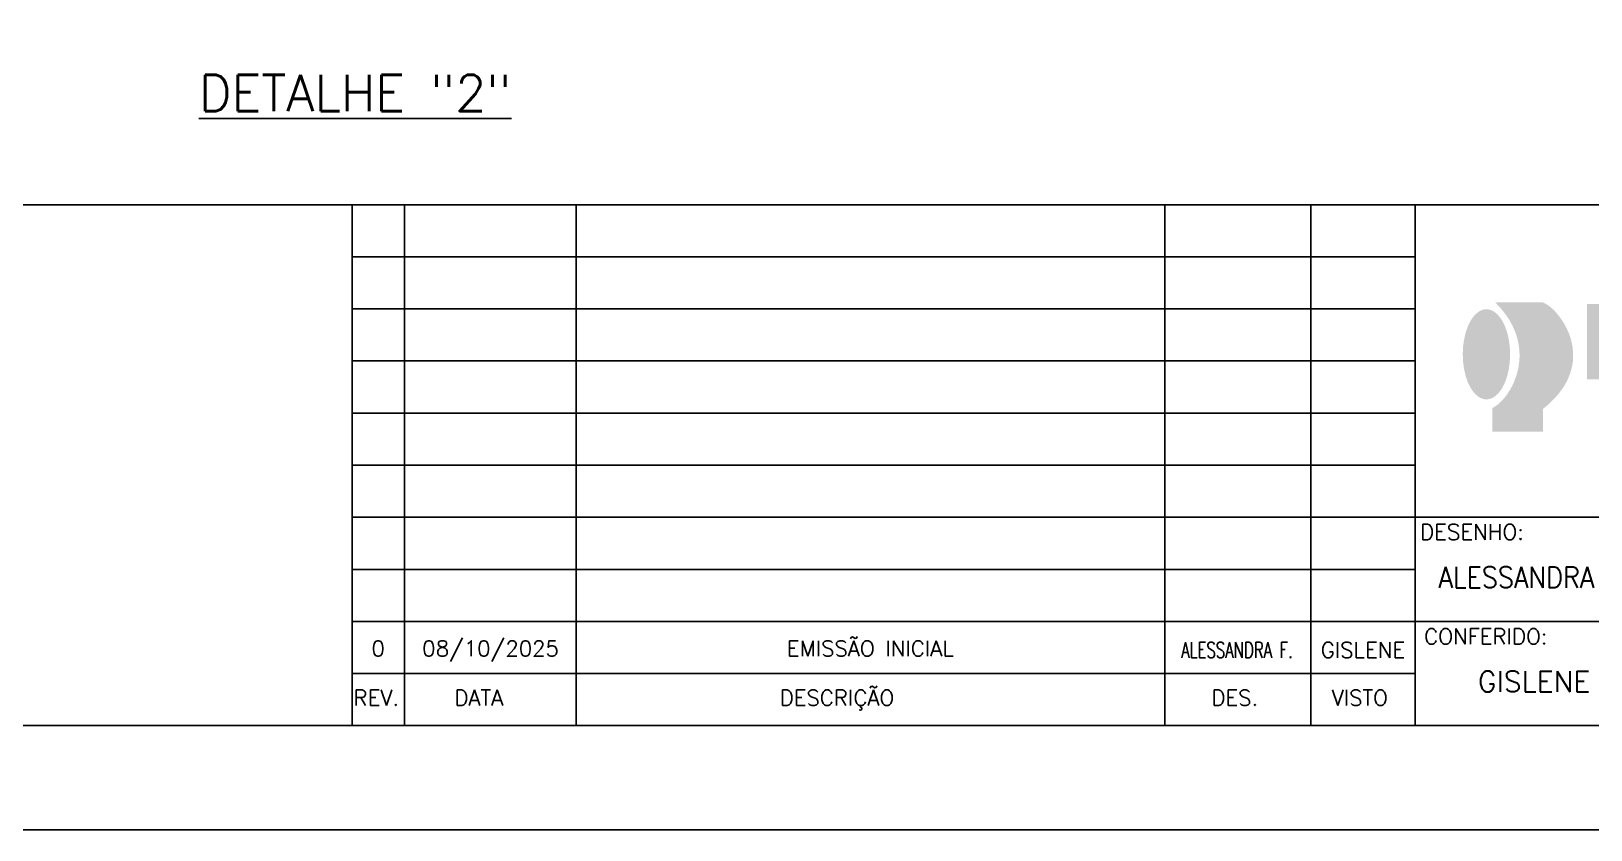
# Model space of a CAD drawing. Header units: centimetres. Extents: x 1658 to 6058, y 7825 to 9310.
# Drawn here: x 2169 to 2918, y 7825 to 8208 of the extents above; entities that cross this region are included whole.
import ezdxf
from ezdxf.enums import TextEntityAlignment as Align

# ---------------------------------------------------------------- set-up
doc = ezdxf.new("R2010")
doc.units = ezdxf.units.CM
doc.header["$LTSCALE"] = 50
doc.header["$MEASUREMENT"] = 0
for name, color, linetype in [('COTAS-PRECON', 1, 'Continuous'), ('FORMATO-PRECON', 2, 'Continuous'), ('LINHA-01-PRECON', 1, 'Continuous')]:
    doc.layers.add(name, color=color, linetype=linetype)
doc.styles.add('PRECON-ROMANS', font='romans.shx')
doc.styles.add('ROMANS', font='ROMANS.SHX', dxfattribs={"oblique": 15, "height": 3})
doc.styles.get("Standard").update_dxf_attribs({"font": 'romans.shx'})

# ---------------------------------------------------------------- blocks, each defined once
blk = doc.blocks.new('REV-A3-V')
at = {"layer": 'FORMATO-PRECON', "color": 1}
for p, q in [((780, 50), (780, 9.1)), ((920, 50), (920, 9.1))]:
    blk.add_line(p, q, dxfattribs=at)
for points in [[(1020, 50), (0, 50)], [(50, 9.1), (50, 50)], [(50, 50), (50, 0)], [(215, 9.1), (215, 50)], [(215, 50), (215, 0)], [(780, 50), (780, 0)], [(920, 50), (920, 0)]]:
    blk.add_lwpolyline(points, dxfattribs=at)
blk.add_lwpolyline([(1020, 0), (0, 0), (0, 50), (1020, 50)], close=True, dxfattribs=at)
at = {"layer": 'FORMATO-PRECON', "color": 2, "style": 'PRECON-ROMANS', "flags": 12}
for p in [(24.8, 24), (132.8, 24), (497.2, 24)]:
    blk.add_attdef('X', text='', height=15, dxfattribs=at).set_placement(p, align=Align.MIDDLE_CENTER)
at = {"layer": 'FORMATO-PRECON', "style": 'PRECON-ROMANS', "flags": 12}
for p in [(849.1, 22.6), (970, 22.6)]:
    blk.add_attdef('X', text='', height=15, dxfattribs=at).set_placement(p, align=Align.MIDDLE_CENTER)
blk = doc.blocks.new('A$C6E105C5C')
at = {"layer": 'FORMATO-PRECON', "color": 6}
for q in [(1020, 50), (0, 0)]:
    blk.add_line((0, 50), q, dxfattribs=at)
at = {"layer": 'FORMATO-PRECON', "color": 3}
blk.add_lwpolyline([(0, 50), (1020, 50), (1020, 0), (0, 0)], close=True, dxfattribs=at)
at = {"layer": 'FORMATO-PRECON', "color": 1}
for points in [[(50, 50), (50, 0)], [(215, 50), (215, 0)], [(780, 50), (780, 0)], [(920, 50), (920, 0)]]:
    blk.add_lwpolyline(points, dxfattribs=at)
at = {"layer": 'FORMATO-PRECON', "style": 'ROMANS'}
for s, p in [('REV.', (1.3, 19.2)), ('DATA', (98.1, 19.2)), ('DESCRIÇÃO', (410.2, 19.2)), ('DES.', (824.6, 19.2)), ('VISTO', (940, 19.2))]:
    blk.add_text(s, height=15, dxfattribs=at).set_placement(p)
blk = doc.blocks.new('A$C12EB5E76')
at = {"layer": 'FORMATO-PRECON'}
blk.add_lwpolyline([(-114.7, 1254.3), (-114.7, 4224.3), (4085.3, 4224.3), (4085.3, 1254.3)], close=True, dxfattribs=at)
at = {"layer": 'FORMATO-PRECON', "color": 6}
blk.add_lwpolyline([(135.3, 1354.3), (135.3, 4124.3), (3985.3, 4124.3), (3985.3, 1354.3)], close=True, dxfattribs=at)
blk = doc.blocks.new('CARIMBO')
at = {"linetype": 'Continuous', "true_color": 0x575854}
for points in [[(-1673, 406.2), (-1627.6, 406.2), (-1626.9, 406), (-1626.1, 405.6), (-1625.3, 405.3), (-1624.5, 404.8), (-1623.6, 404.3), (-1622.8, 403.8), (-1621.8, 403.1), (-1620.9, 402.4), (-1620, 401.7), (-1619, 400.9), (-1618.1, 400), (-1617.1, 399.1), (-1616.1, 398.1), (-1615.1, 397), (-1614.2, 396), (-1613.2, 394.8), (-1612.2, 393.6), (-1611.3, 392.3), (-1610.3, 391), (-1609.4, 389.7), (-1608.5, 388.3), (-1607.6, 386.9), (-1606.7, 385.5), (-1605.9, 383.9), (-1605.1, 382.4), (-1604.2, 380.8), (-1603.5, 379.1), (-1602.8, 377.5), (-1602.1, 375.8), (-1601.5, 374), (-1600.9, 372.2), (-1600.4, 370.5), (-1599.9, 368.6), (-1599.5, 366.8), (-1599.1, 364.9), (-1598.8, 363), (-1598.6, 361), (-1598.4, 359.1), (-1598.3, 357.1), (-1598.3, 355), (-1598.3, 353.1), (-1598.4, 351), (-1598.6, 348.9), (-1599, 346.9), (-1599.3, 344.7), (-1599.8, 342.7), (-1600.4, 340.6), (-1601, 338.4), (-1601.9, 336.3), (-1602.7, 334.2), (-1603.6, 332), (-1604.7, 329.9), (-1605.9, 327.7), (-1607.2, 325.5), (-1608.7, 323.4), (-1610.2, 321.2), (-1611.9, 319), (-1613.6, 316.9), (-1615.6, 314.8), (-1617.6, 312.6), (-1619.8, 310.5), (-1622.1, 308.3), (-1624.6, 306.2), (-1627.1, 304.1), (-1627.2, 282.2), (-1675.8, 282.2), (-1675.8, 304.9), (-1674.9, 305.3), (-1674.1, 305.8), (-1673.2, 306.4), (-1672.3, 307), (-1671.4, 307.6), (-1670.5, 308.3), (-1669.6, 309.1), (-1668.7, 309.9), (-1667.8, 310.7), (-1666.9, 311.7), (-1665.9, 312.6), (-1665.1, 313.7), (-1664.2, 314.7), (-1663.3, 315.8), (-1662.4, 316.9), (-1661.5, 318.2), (-1660.7, 319.4), (-1659.9, 320.7), (-1659.1, 322), (-1658.2, 323.3), (-1657.5, 324.8), (-1656.7, 326.2), (-1656.1, 327.6), (-1655.3, 329.1), (-1654.7, 330.7), (-1654.1, 332.3), (-1653.5, 333.9), (-1652.9, 335.5), (-1652.4, 337.2), (-1651.9, 338.9), (-1651.5, 340.6), (-1651.1, 342.4), (-1650.7, 344.1), (-1650.5, 346), (-1650.2, 347.7), (-1650, 349.7), (-1649.9, 351.5), (-1649.7, 353.4), (-1649.7, 355.3), (-1649.7, 357.2), (-1649.9, 359.2), (-1650, 361.1), (-1650.2, 363.1), (-1650.5, 365.1), (-1650.8, 367.1), (-1651.2, 369.1), (-1651.8, 371.1), (-1652.3, 373.2), (-1652.9, 375.2), (-1653.7, 377.3), (-1654.5, 379.3), (-1655.4, 381.4), (-1656.3, 383.5), (-1657.4, 385.5), (-1658.5, 387.6), (-1659.7, 389.7), (-1661, 391.7), (-1662.5, 393.8), (-1664, 395.9), (-1665.6, 397.9), (-1667.3, 400), (-1669.1, 402.1), (-1671.1, 404.1)], [(-1681.5, 399.6), (-1680.9, 399.6), (-1680.3, 399.6), (-1679.7, 399.5), (-1679.2, 399.4), (-1678.6, 399.3), (-1678, 399.1), (-1677.5, 399), (-1676.9, 398.7), (-1676.4, 398.5), (-1675.8, 398.3), (-1675.3, 398), (-1674.7, 397.7), (-1674.2, 397.3), (-1673.7, 397), (-1673.2, 396.6), (-1672.6, 396.2), (-1672.1, 395.8), (-1671.7, 395.3), (-1671.1, 394.9), (-1670.6, 394.4), (-1670.2, 393.9), (-1669.7, 393.4), (-1669.3, 392.8), (-1668.8, 392.2), (-1668.3, 391.7), (-1667.9, 391), (-1667.4, 390.4), (-1667, 389.7), (-1666.6, 389.1), (-1666.2, 388.4), (-1665.8, 387.7), (-1665.5, 387), (-1665.1, 386.2), (-1664.7, 385.5), (-1664.3, 384.7), (-1664, 383.9), (-1663.6, 383.1), (-1663.3, 382.3), (-1663, 381.4), (-1662.7, 380.5), (-1662.4, 379.7), (-1662.1, 378.8), (-1661.8, 377.9), (-1661.5, 377), (-1661.3, 376), (-1661, 375.2), (-1660.8, 374.2), (-1660.6, 373.2), (-1660.4, 372.2), (-1660.1, 371.3), (-1660, 370.2), (-1659.8, 369.2), (-1659.7, 368.2), (-1659.5, 367.2), (-1659.4, 366.2), (-1659.3, 365.1), (-1659.1, 364), (-1659.1, 363), (-1659, 361.9), (-1658.9, 360.8), (-1658.9, 359.8), (-1658.9, 358.7), (-1658.8, 357.5), (-1658.8, 356.4), (-1658.8, 355.3), (-1658.9, 354.2), (-1658.9, 353.1), (-1658.9, 352), (-1659, 350.9), (-1659.1, 349.9), (-1659.1, 348.8), (-1659.3, 347.7), (-1659.4, 346.7), (-1659.5, 345.6), (-1659.7, 344.6), (-1659.8, 343.6), (-1660, 342.6), (-1660.1, 341.5), (-1660.4, 340.6), (-1660.6, 339.6), (-1660.8, 338.6), (-1661, 337.7), (-1661.3, 336.8), (-1661.5, 335.8), (-1661.8, 334.9), (-1662.1, 334), (-1662.4, 333.2), (-1662.7, 332.3), (-1663, 331.4), (-1663.3, 330.6), (-1663.6, 329.7), (-1664, 328.9), (-1664.3, 328.1), (-1664.7, 327.4), (-1665.1, 326.6), (-1665.5, 325.9), (-1665.8, 325.1), (-1666.2, 324.4), (-1666.6, 323.7), (-1667, 323.1), (-1667.4, 322.5), (-1667.9, 321.8), (-1668.3, 321.2), (-1668.8, 320.6), (-1669.3, 320), (-1669.7, 319.5), (-1670.2, 318.9), (-1670.6, 318.4), (-1671.1, 318), (-1671.7, 317.5), (-1672.1, 317), (-1672.6, 316.6), (-1673.2, 316.2), (-1673.7, 315.8), (-1674.2, 315.5), (-1674.7, 315.2), (-1675.3, 314.8), (-1675.8, 314.5), (-1676.4, 314.3), (-1676.9, 314.1), (-1677.5, 313.9), (-1678, 313.7), (-1678.6, 313.6), (-1679.2, 313.5), (-1679.7, 313.3), (-1680.3, 313.3), (-1680.9, 313.3), (-1681.5, 313.2), (-1682.1, 313.3), (-1682.6, 313.3), (-1683.3, 313.3), (-1683.8, 313.5), (-1684.4, 313.6), (-1685, 313.7), (-1685.5, 313.9), (-1686.1, 314.1), (-1686.6, 314.3), (-1687.1, 314.5), (-1687.7, 314.8), (-1688.2, 315.2), (-1688.8, 315.5), (-1689.3, 315.8), (-1689.8, 316.2), (-1690.4, 316.6), (-1690.8, 317), (-1691.3, 317.5), (-1691.9, 318), (-1692.3, 318.4), (-1692.8, 318.9), (-1693.3, 319.5), (-1693.7, 320), (-1694.2, 320.6), (-1694.6, 321.2), (-1695.1, 321.8), (-1695.5, 322.5), (-1695.9, 323.1), (-1696.4, 323.7), (-1696.8, 324.4), (-1697.2, 325.1), (-1697.5, 325.9), (-1697.9, 326.6), (-1698.3, 327.4), (-1698.7, 328.1), (-1699, 328.9), (-1699.4, 329.7), (-1699.7, 330.6), (-1700, 331.4), (-1700.3, 332.3), (-1700.6, 333.2), (-1700.9, 334), (-1701.2, 334.9), (-1701.5, 335.8), (-1701.7, 336.8), (-1701.9, 337.7), (-1702.1, 338.6), (-1702.4, 339.6), (-1702.6, 340.6), (-1702.8, 341.5), (-1703, 342.6), (-1703.2, 343.6), (-1703.3, 344.6), (-1703.4, 345.6), (-1703.6, 346.7), (-1703.7, 347.7), (-1703.9, 348.8), (-1703.9, 349.9), (-1704, 350.9), (-1704.1, 352), (-1704.1, 353.1), (-1704.1, 354.2), (-1704.2, 355.3), (-1704.2, 356.4), (-1704.2, 357.5), (-1704.1, 358.7), (-1704.1, 359.8), (-1704.1, 360.8), (-1704, 361.9), (-1703.9, 363), (-1703.9, 364), (-1703.7, 365.1), (-1703.6, 366.2), (-1703.4, 367.2), (-1703.3, 368.2), (-1703.2, 369.2), (-1703, 370.2), (-1702.8, 371.3), (-1702.6, 372.2), (-1702.4, 373.2), (-1702.1, 374.2), (-1701.9, 375.2), (-1701.7, 376), (-1701.5, 377), (-1701.2, 377.9), (-1700.9, 378.8), (-1700.6, 379.7), (-1700.3, 380.5), (-1700, 381.4), (-1699.7, 382.3), (-1699.4, 383.1), (-1699, 383.9), (-1698.7, 384.7), (-1698.3, 385.5), (-1697.9, 386.2), (-1697.5, 387), (-1697.2, 387.7), (-1696.8, 388.4), (-1696.4, 389.1), (-1695.9, 389.7), (-1695.5, 390.4), (-1695.1, 391), (-1694.6, 391.7), (-1694.2, 392.2), (-1693.7, 392.8), (-1693.3, 393.4), (-1692.8, 393.9), (-1692.3, 394.4), (-1691.9, 394.9), (-1691.3, 395.3), (-1690.8, 395.8), (-1690.4, 396.2), (-1689.8, 396.6), (-1689.3, 397), (-1688.8, 397.3), (-1688.2, 397.7), (-1687.7, 398), (-1687.1, 398.3), (-1686.6, 398.5), (-1686.1, 398.7), (-1685.5, 399), (-1685, 399.1), (-1684.4, 399.3), (-1683.8, 399.4), (-1683.3, 399.5), (-1682.6, 399.6), (-1682.1, 399.6)]]:
    blk.add_hatch(color=251, dxfattribs=at).paths.add_polyline_path(points)
at = {"linetype": 'Continuous', "true_color": 0x9c0000}
blk.add_hatch(color=14, dxfattribs=at).paths.add_polyline_path([(-1585.1, 332.3), (-1569.1, 332.3), (-1569.1, 404.7), (-1585.1, 404.7)])
at = {"layer": 'FORMATO-PRECON', "color": 6}
for p, q in [((-1750, 0), (-1750, 500)), ((-1750, 200), (0, 200)), ((-1750, 100), (0, 100))]:
    blk.add_line(p, q, dxfattribs=at)
at = {"layer": 'FORMATO-PRECON', "color": 0}
blk.add_lwpolyline([(-1750, 500), (-1750, 200)], dxfattribs=at)
at = {"layer": 'FORMATO-PRECON', "color": 6}
blk.add_lwpolyline([(-1750, 500), (0, 500), (0, 0), (-1750, 0)], close=True, dxfattribs=at)
at = {"layer": 'FORMATO-PRECON', "style": 'ROMANS'}
for s, p in [('DESENHO:', (-1745.1, 178.4)), ('CONFERIDO:', (-1741.2, 78.1))]:
    blk.add_text(s, height=15, dxfattribs=at).set_placement(p)
at = {"layer": 'FORMATO-PRECON', "color": 5, "style": 'PRECON-ROMANS', "flags": 8}
for p in [(-524.8, 472.6), (-525, 423), (-525, 399.4), (-525, 376)]:
    blk.add_attdef('X', text='', height=30, dxfattribs=at).set_placement(p, align=Align.MIDDLE_CENTER)
at = {"layer": 'FORMATO-PRECON', "color": 3, "style": 'PRECON-ROMANS', "flags": 8}
for p in [(-525, 331.7), (-486.3, 177), (-486.3, 124.4)]:
    blk.add_attdef('X', text='', height=25, dxfattribs=at).set_placement(p, align=Align.MIDDLE_CENTER)
at = {"layer": 'FORMATO-PRECON', "color": 4, "style": 'PRECON-ROMANS', "flags": 8}
for p in [(-525, 249.6), (-483.3, 36), (-228.7, 39.4), (-76.7, 39.4)]:
    blk.add_attdef('X', text='', height=30, dxfattribs=at).set_placement(p, align=Align.MIDDLE_CENTER)
at = {"layer": 'FORMATO-PRECON', "color": 2, "style": 'PRECON-ROMANS', "flags": 8}
for height, p in [(20, (-1635.8, 142.3)), (20, (-1402.5, 142.3)), (20, (-1169.1, 142.3)), (20, (-1635.8, 42.3)), (30, (-902.7, 42.3))]:
    blk.add_attdef('X', text='', height=height, dxfattribs=at).set_placement(p, align=Align.MIDDLE_CENTER)

msp = doc.modelspace()

# ---------------------------------------------------------------- linework, layer by layer
at = {"layer": 'FORMATO-PRECON', "color": 6}
for points in [[(1783.357, 7874.924), (2323.357, 7874.924), (2323.357, 8124.924), (1783.357, 8124.924)], [(2323.357, 8124.924), (2833.357, 8124.924), (2833.357, 7874.924), (2323.357, 7874.924)]]:
    msp.add_lwpolyline(points, close=True, dxfattribs=at)

# ---------------------------------------------------------------- block references
at = {"color": 1, "xscale": 0.5000000000000071, "yscale": 0.5000000000000071, "zscale": 0.5000000000000071}
for name, p in [('REV-A3-V', (2323.357, 8099.924)), ('REV-A3-V', (2323.357, 8074.924)), ('REV-A3-V', (2323.357, 8049.924)), ('REV-A3-V', (2323.357, 8024.924)), ('REV-A3-V', (2323.357, 7999.924)), ('REV-A3-V', (2323.357, 7974.924)), ('REV-A3-V', (2323.357, 7949.924)), ('REV-A3-V', (2323.357, 7924.924)), ('A$C6E105C5C', (2323.357, 7874.924))]:
    msp.add_blockref(name, p, dxfattribs=at)
at = {"color": 1, "xscale": -0.5000000000000071, "yscale": 0.5000000000000071, "zscale": 0.5000000000000071, "rotation": 180}
msp.add_blockref('REV-A3-V', (2323.357, 7924.924), dxfattribs=at)
at = {"color": 1}
ref = msp.add_blockref('REV-A3-V', (2323.357, 7899.924), dxfattribs=dict(at, xscale=0.5000000000000071, yscale=0.5000000000000071, zscale=0.5000000000000071))
ref.add_attrib('X', '0', dxfattribs={"layer": 'FORMATO-PRECON', "color": 2, "height": 7.5, "style": 'PRECON-ROMANS', "flags": 12}).set_placement((2335.732, 7911.935), align=Align.MIDDLE_CENTER)
ref.add_attrib('X', '08/10/2025', dxfattribs={"layer": 'FORMATO-PRECON', "color": 2, "height": 7.5, "style": 'PRECON-ROMANS', "flags": 12}).set_placement((2389.748, 7911.935), align=Align.MIDDLE_CENTER)
ref.add_attrib('X', 'EMISSÃO INICIAL', dxfattribs={"layer": 'FORMATO-PRECON', "color": 2, "height": 7.5, "style": 'PRECON-ROMANS', "flags": 12}).set_placement((2571.968, 7911.935), align=Align.MIDDLE_CENTER)
ref.add_attrib('X', 'ALESSANDRA F.', dxfattribs={"layer": 'FORMATO-PRECON', "height": 7.5, "style": 'PRECON-ROMANS', "width": 0.7, "flags": 12}).set_placement((2747.919, 7911.201), align=Align.MIDDLE_CENTER)
ref.add_attrib('X', 'GISLENE', dxfattribs={"layer": 'FORMATO-PRECON', "height": 7.5, "style": 'PRECON-ROMANS', "flags": 12}).set_placement((2808.372, 7911.201), align=Align.MIDDLE_CENTER)
at = {"layer": 'COTAS-PRECON', "xscale": 0.5000000000000071, "yscale": 0.5000000000000071, "zscale": 0.5000000000000071}
msp.add_blockref('A$C12EB5E76', (1715.702, 7197.786), dxfattribs=at)
at = {"layer": 'FORMATO-PRECON'}
ref = msp.add_blockref('CARIMBO', (3708.357, 7874.924), dxfattribs=dict(at, xscale=0.4999999945868204, yscale=0.4999999945868204, zscale=0.4999999945868204))
ref.add_attrib('X', 'ALESSANDRA F.', dxfattribs={"color": 2, "height": 10, "style": 'PRECON-ROMANS', "width": 0.9}).set_placement((2890.453, 7946.098), align=Align.MIDDLE_CENTER)
ref.add_attrib('X', 'GISLENE', dxfattribs={"color": 2, "height": 10, "style": 'PRECON-ROMANS'}).set_placement((2890.453, 7896.098), align=Align.MIDDLE_CENTER)

# ---------------------------------------------------------------- texts
at = {"layer": 'LINHA-01-PRECON', "color": 2, "insert": (2324.717, 8178.58), "char_height": 17.5, "attachment_point": 5}
msp.add_mtext('\\A1;{\\L\\C4;DETALHE "2"}', dxfattribs=at)

doc.saveas('drawing.dxf')
